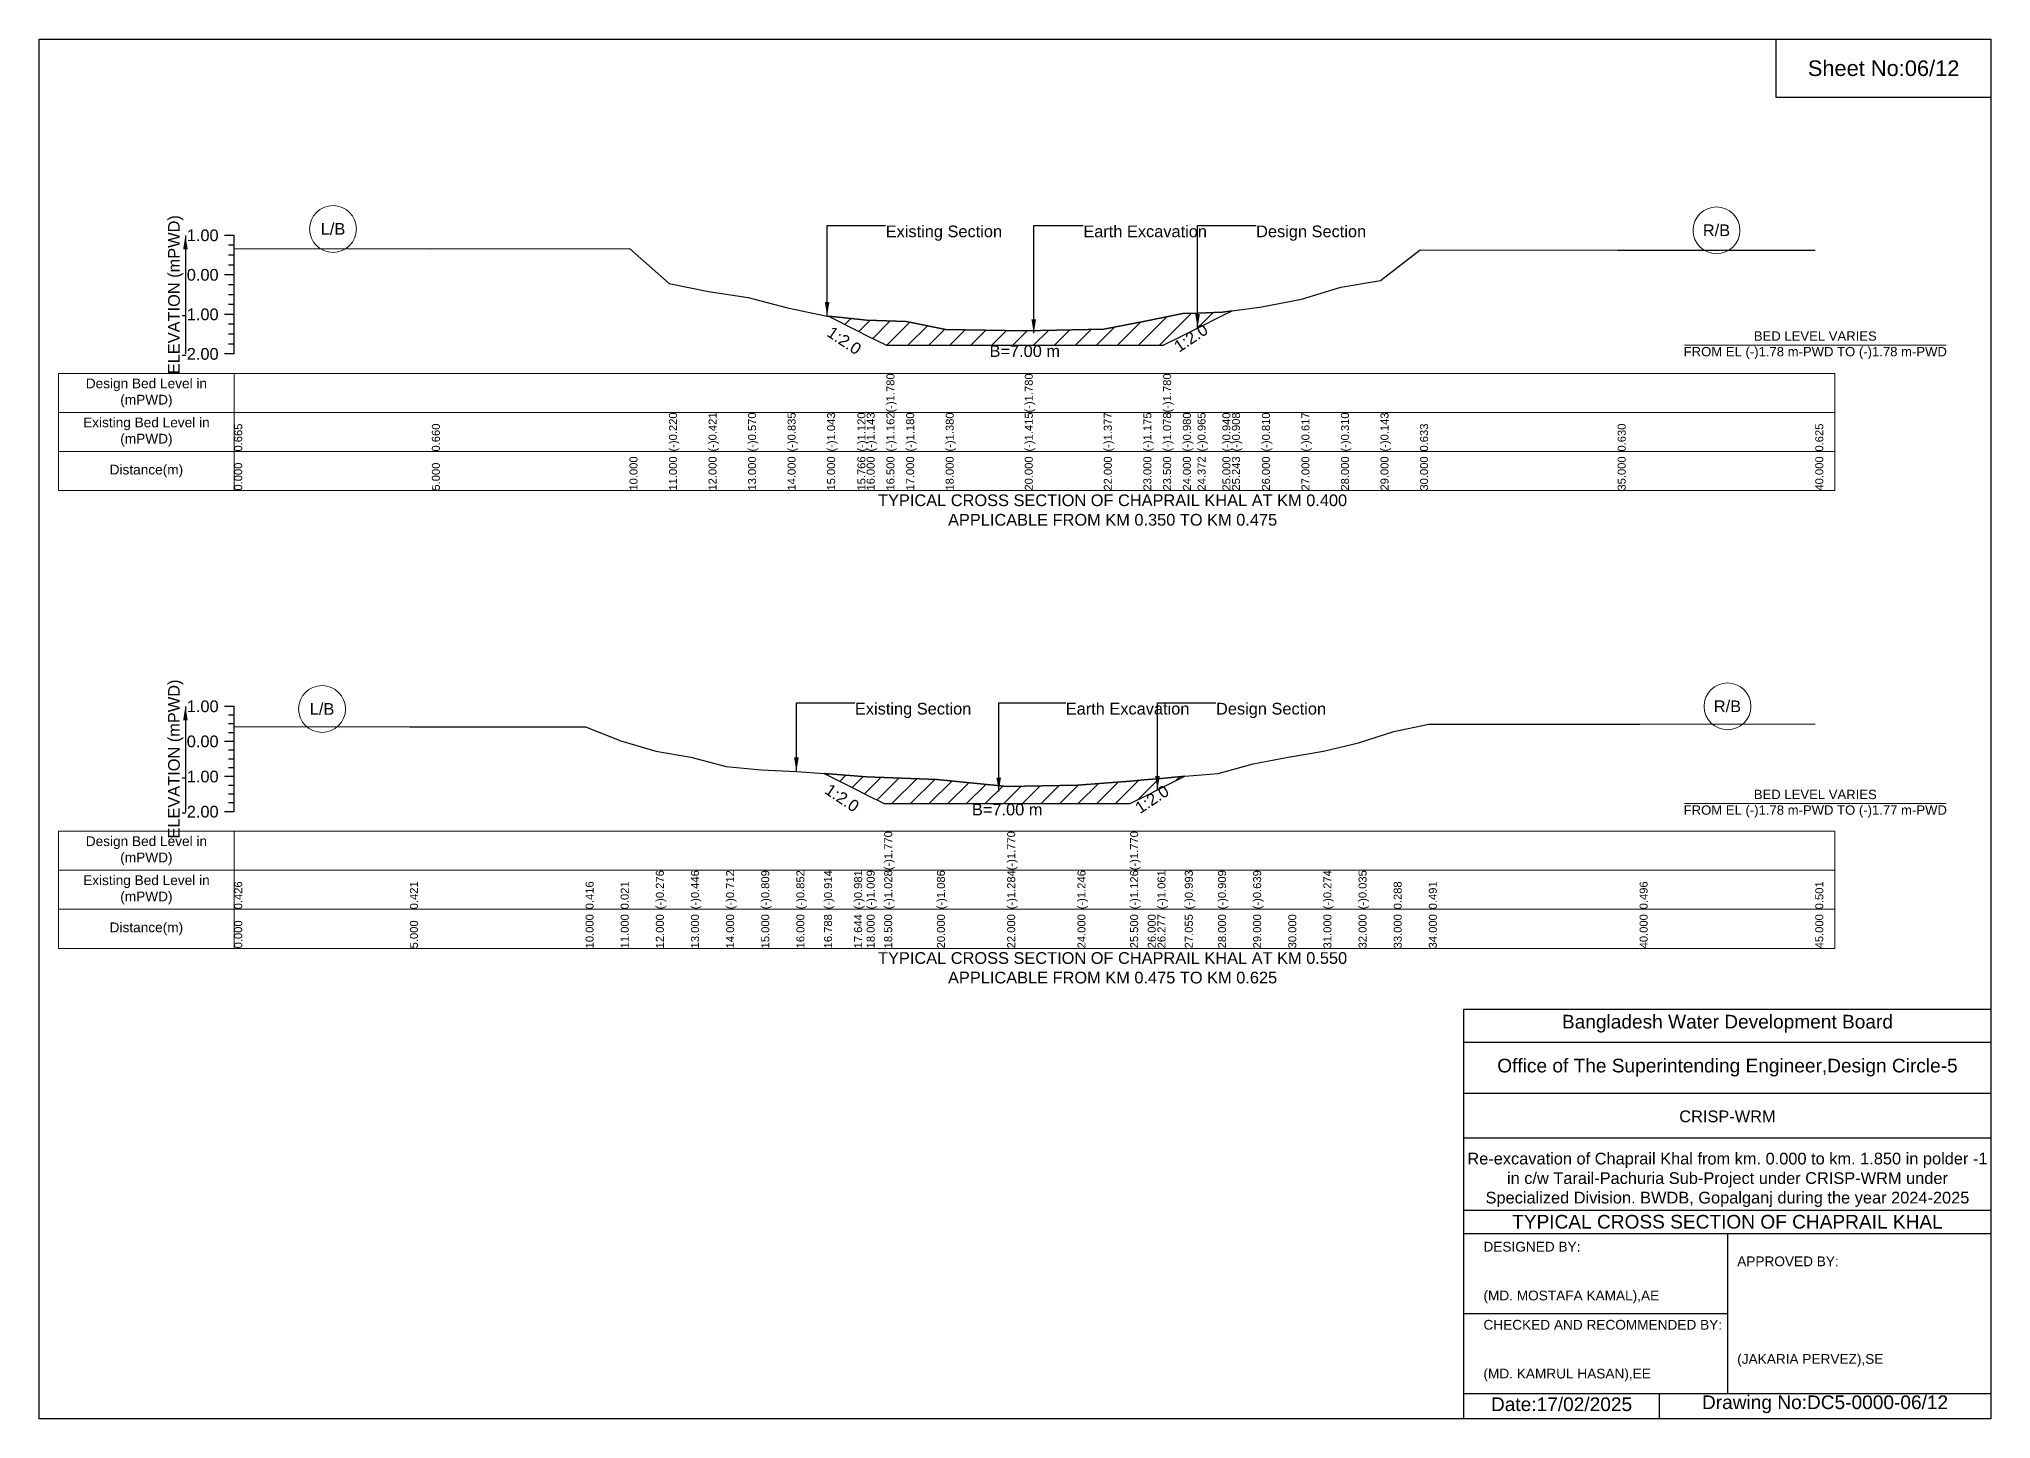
# Model space of a CAD drawing. Header units: inches. Extents: x 91000 to 218000, y -5656 to 0.
# Drawn here: x 150000 to 158000, y -5656 to 0 of the extents above; entities that cross this region are included whole.
import ezdxf

# ---------------------------------------------------------------- set-up
doc = ezdxf.new("R2010")
doc.units = ezdxf.units.IN
doc.header["$LTSCALE"] = 7
doc.header["$MEASUREMENT"] = 0
for name, color, linetype, lineweight in [('Cross section Data Border', 7, 'Continuous', 9), ('Cross Section Labels', 7, 'Continuous', 9), ('Existing_Bed_Level for Xsection', 7, 'Continuous', 25)]:
    doc.layers.add(name, color=color, linetype=linetype, lineweight=lineweight)
doc.styles.get("Standard").update_dxf_attribs({"font": 'arial.ttf'})
doc.dimstyles.get("Standard").update_dxf_attribs({"dimtxt": 0.18, "dimasz": 0.18, "dimexe": 0.18, "dimexo": 0.0625, "dimgap": 0.09, "dimtad": 0, "dimtih": 1, "dimtoh": 1, "dimdec": 4, "dimzin": 0, "dimdsep": 46, "dimtxsty": 'Standard', "dimcen": 0.09, "dimadec": 0, "dimazin": 0, "dimtfac": 1, "dimtdec": 4, "dimtofl": 0, "dimtmove": 0, "dimatfit": 3, "dimfxl": 1, "dimtolj": 1, "dimtzin": 0, "dimarcsym": 0})

msp = doc.modelspace()

# ---------------------------------------------------------------- hatches: boundary and pattern name
at = {"layer": 'Existing_Bed_Level for Xsection'}
h = msp.add_hatch(dxfattribs=at)
h.set_pattern_fill('ANSI31', color=256, scale=486, style=0)
h.paths.add_polyline_path([(153235.3, -1136.3), (153354.1, -1195.7), (153392, -1214.6), (153473, -1255.1), (153554, -1255.1), (153716, -1255.1), (154040, -1255.1), (154364, -1255.1), (154526, -1255.1), (154607, -1255.1), (154688, -1214.6), (154748.2, -1184.5), (154850, -1133.6), (154889.4, -1113.9), (154850, -1119), (154748.2, -1123.1), (154688, -1125.5), (154607, -1141.3), (154526, -1157.1), (154364, -1189.8), (154040, -1196), (153716, -1190.3), (153554, -1157.9), (153473, -1154.9), (153392, -1151.9), (153354.1, -1148.1)])
h = msp.add_hatch(dxfattribs=at)
h.set_pattern_fill('ANSI31', color=256, scale=432, style=0)
h.paths.add_polyline_path([(153217.4, -3010.7), (153340.7, -3072.3), (153392, -3098), (153464, -3134), (153680, -3134), (153968, -3134), (154256, -3134), (154472, -3134), (154544, -3098), (154583.9, -3078), (154695.9, -3022), (154583.9, -3032), (154544, -3035.5), (154472, -3041.2), (154256, -3058.5), (153968, -3064), (153680, -3035.5), (153464, -3027.2), (153392, -3024.4), (153340.7, -3020.4)])

# ---------------------------------------------------------------- linework, layer by layer
for points in [[(150000, 0), (158000, 0), (158000, -5656), (150000, -5656)], [(157120, 0), (158000, 0), (158000, -240), (157120, -240)]]:
    msp.add_lwpolyline(points, close=True)
for points in [[(155840, -5656), (155840, -3976), (158000, -3976)], [(155840, -4112), (158000, -4112)], [(155840, -4320), (158000, -4320)], [(155840, -4504), (158000, -4504)], [(155840, -4800), (158000, -4800)], [(155840, -4896), (158000, -4896)], [(156920, -4896), (156920, -5552)], [(155840, -5224), (156920, -5224)], [(155840, -5552), (158000, -5552)], [(156640, -5552), (156640, -5656)]]:
    msp.add_lwpolyline(points)
at = {"layer": 'Cross section Data Border'}
for points in [[(150080, -1370.8), (157360, -1370.8), (157360, -1850.8), (150080, -1850.8)], [(150080, -3247.1), (157360, -3247.1), (157360, -3727.1), (150080, -3727.1)]]:
    msp.add_lwpolyline(points, close=True, dxfattribs=at)
for points in [[(150800, -1370.8), (150800, -1850.8)], [(150080, -1530.8), (157360, -1530.8)], [(150080, -1690.8), (157360, -1690.8)], [(150800, -3247.1), (150800, -3727.1)], [(150080, -3407.1), (157360, -3407.1)], [(150080, -3567.1), (157360, -3567.1)]]:
    msp.add_lwpolyline(points, dxfattribs=at)
at = {"layer": 'Cross Section Labels'}
for points in [[(156744.2, -1255.1), (157815.8, -1255.1)], [(156744.2, -3134), (157815.8, -3134)]]:
    msp.add_lwpolyline(points, dxfattribs=at)
for centre in [(151205, -778.4), (156875, -784.1), (156920, -2735.3), (151160, -2746.1)]:
    msp.add_circle(centre, 96, dxfattribs=at)
at = {"layer": 'Existing_Bed_Level for Xsection'}
for points in [[(150800, -804.8), (150760, -804.8)], [(150800, -845.3), (150776, -845.3)], [(150800, -1290.8), (150800, -1128.8), (150800, -966.8), (150800, -804.8)], [(150800, -859), (151610, -859.8), (152420, -859), (152582, -1002.4), (152744, -1035), (152906, -1059.1), (153068, -1102), (153230, -1135.7), (153235.3, -1136.3), (153354.1, -1148.1), (153392, -1151.9), (153473, -1154.9), (153473, -1154.9), (153554, -1157.9), (153716, -1190.3), (154040, -1196), (154040, -1196), (154364, -1189.8), (154526, -1157.1), (154607, -1141.3), (154607, -1141.3), (154688, -1125.5), (154748.2, -1123.1), (154850, -1119), (154889.4, -1113.9), (155012, -1098), (155174, -1066.7), (155336, -1017), (155498, -989.9), (155660, -864.2), (156470, -864.7), (157280, -865.5)], [(150800, -885.8), (150776, -885.8)], [(150800, -926.3), (150776, -926.3)], [(150800, -966.8), (150760, -966.8)], [(150800, -1007.3), (150776, -1007.3)], [(150800, -1047.8), (150776, -1047.8)], [(150800, -1088.3), (150776, -1088.3)], [(150800, -1128.8), (150760, -1128.8)], [(150800, -1169.3), (150776, -1169.3)], [(150800, -1209.8), (150776, -1209.8)], [(150800, -1250.3), (150776, -1250.3)], [(150800, -1290.8), (150760, -1290.8)], [(150800, -2735.1), (150760, -2735.1)], [(150800, -2771.1), (150776, -2771.1)], [(150800, -3167.1), (150800, -3023.1), (150800, -2879.1), (150800, -2735.1)], [(150800, -2879.1), (150760, -2879.1)], [(150800, -2807.1), (150776, -2807.1)], [(150800, -2843.1), (150776, -2843.1)], [(150800, -2817.8), (151520, -2818.5), (152240, -2819.2), (152384, -2876.1), (152528, -2918.8), (152672, -2943.3), (152816, -2981.6), (152960, -2995.6), (153104, -3001.8), (153217.4, -3010.7), (153340.7, -3020.4), (153392, -3024.4), (153464, -3027.2), (153464, -3027.2), (153680, -3035.5), (153968, -3064), (153968, -3064), (154256, -3058.5), (154472, -3041.2), (154472, -3041.2), (154544, -3035.5), (154583.9, -3032), (154695.9, -3022), (154832, -3010), (154976, -2971.1), (155120, -2943.3), (155264, -2918.6), (155408, -2884.1), (155552, -2837.6), (155696, -2808.4), (156560, -2807.7), (157280, -2807)], [(150800, -2915.1), (150776, -2915.1)], [(150800, -2951.1), (150776, -2951.1)], [(150800, -3023.1), (150760, -3023.1)], [(150800, -2987.1), (150776, -2987.1)], [(150800, -3059.1), (150776, -3059.1)], [(150800, -3095.1), (150776, -3095.1)], [(150800, -3167.1), (150760, -3167.1)], [(150800, -3131.1), (150776, -3131.1)]]:
    msp.add_lwpolyline(points, dxfattribs=at)
for points in [[(153235.3, -1136.3), (153354.1, -1195.7), (153392, -1214.6), (153473, -1255.1), (153473, -1255.1), (153554, -1255.1), (153716, -1255.1), (154040, -1255.1), (154040, -1255.1), (154364, -1255.1), (154526, -1255.1), (154607, -1255.1), (154607, -1255.1), (154688, -1214.6), (154748.2, -1184.5), (154850, -1133.6), (154889.4, -1113.9), (154889.4, -1113.9), (154889.4, -1113.9), (154850, -1119), (154748.2, -1123.1), (154688, -1125.5), (154607, -1141.3), (154607, -1141.3), (154526, -1157.1), (154364, -1189.8), (154040, -1196), (154040, -1196), (153716, -1190.3), (153554, -1157.9), (153473, -1154.9), (153473, -1154.9), (153392, -1151.9), (153354.1, -1148.1)], [(153217.4, -3010.7), (153340.7, -3072.3), (153392, -3098), (153464, -3134), (153464, -3134), (153680, -3134), (153968, -3134), (153968, -3134), (154256, -3134), (154472, -3134), (154472, -3134), (154544, -3098), (154583.9, -3078), (154695.9, -3022), (154695.9, -3022), (154695.9, -3022), (154583.9, -3032), (154544, -3035.5), (154472, -3041.2), (154472, -3041.2), (154256, -3058.5), (153968, -3064), (153968, -3064), (153680, -3035.5), (153464, -3027.2), (153464, -3027.2), (153392, -3024.4), (153340.7, -3020.4)]]:
    msp.add_lwpolyline(points, close=True, dxfattribs=at)

# ---------------------------------------------------------------- texts
at = {"attachment_point": 5}
for s, insert, char_height in [('Sheet No:06/12', (157560, -120), 64), ('Bangladesh Water Development Board', (156920, -4036), 56), ('Office of The Superintending Engineer,Design Circle-5', (156920, -4216), 56)]:
    msp.add_mtext(s, dxfattribs=dict(at, insert=insert, char_height=char_height))
for s, insert, char_height, width, attachment_point in [('CRISP-WRM', (156920, -4416), 48, 2240, 5), ('Re-excavation of Chaprail Khal from km. 0.000 to km. 1.850 in polder -1  in c/w Tarail-Pachuria Sub-Project under CRISP-WRM under Specialized Division. BWDB, Gopalganj during the year 2024-2025', (156920, -4676), 48, 2160, 5), ('TYPICAL CROSS SECTION OF CHAPRAIL KHAL', (156920, -4848), 56, 2240, 5), ('DESIGNED BY:^J^J^J(MD. MOSTAFA KAMAL),AE', (155920, -5056), 40, 1120, 4), ('APPROVED BY:^J^J^J^J^J^J(JAKARIA PERVEZ),SE', (156960, -5216), 40, 1120, 4), ('CHECKED AND RECOMMENDED BY:^J^J^J(MD. KAMRUL HASAN),EE', (155920, -5376), 40, 1120, 4), ('Date:17/02/2025', (156240, -5596), 56, 1120, 5), ('Drawing No:DC5-0000-06/12', (157320, -5596), 56, 1760, 5)]:
    msp.add_mtext(s, dxfattribs=dict(insert=insert, char_height=char_height, width=width, attachment_point=attachment_point))
at = {"layer": 'Cross section Data Border', "char_height": 40, "width": 640, "attachment_point": 5}
for s, insert in [('Design Bed Level in (mPWD)', (150440, -1450.8)), ('Existing Bed Level in (mPWD)', (150440, -1610.8)), ('Distance(m)', (150440, -1770.8)), ('Design Bed Level in (mPWD)', (150440, -3327.1)), ('Existing Bed Level in (mPWD)', (150440, -3487.1)), ('Distance(m)', (150440, -3647.1))]:
    msp.add_mtext(s, dxfattribs=dict(at, insert=insert))
at = {"layer": 'Cross Section Labels'}
for s, insert, char_height, attachment_point in [('L/B', (151205, -778.4), 48, 5), ('Existing Section', (153470, -764.3), 48, 1), ('Earth Excavation', (154280, -764.3), 48, 1), ('Design Section', (154988.2, -764.3), 48, 1), ('R/B', (156875, -784.1), 48, 5), ('BED LEVEL VARIES ^JFROM EL (-)1.78 m-PWD TO (-)1.78 m-PWD', (157280, -1255.1), 38.4, 5), ('B=7.00 m', (154040, -1255.1), 48, 2), ('TYPICAL CROSS SECTION OF CHAPRAIL KHAL AT KM 0.400^JAPPLICABLE FROM KM 0.350 TO KM 0.475', (154400, -1930.8), 48, 5), ('L/B', (151160, -2746.1), 48, 5), ('Existing Section', (153344, -2720.7), 48, 1), ('Earth Excavation', (154208, -2720.7), 48, 1), ('Design Section', (154823.9, -2720.7), 48, 1), ('R/B', (156920, -2735.3), 48, 5), ('BED LEVEL VARIES ^JFROM EL (-)1.78 m-PWD TO (-)1.77 m-PWD', (157280, -3134), 38.4, 5), ('B=7.00 m', (153968, -3134), 48, 2), ('TYPICAL CROSS SECTION OF CHAPRAIL KHAL AT KM 0.550^JAPPLICABLE FROM KM 0.475 TO KM 0.625', (154400, -3807.1), 48, 5)]:
    msp.add_mtext(s, dxfattribs=dict(at, insert=insert, char_height=char_height, attachment_point=attachment_point))
at = {"layer": 'Cross Section Labels', "char_height": 48, "attachment_point": 2}
for insert, rotation in [((153313.6, -1215.9), 326.30993), ((154707.7, -1204.8), 33.69007), ((153304.7, -3090.3), 326.30993), ((154547.9, -3096), 33.69007)]:
    msp.add_mtext('1:2.0', dxfattribs=dict(at, insert=insert, rotation=rotation))
at = {"layer": 'Existing_Bed_Level for Xsection', "rotation": 90}
for s, insert, char_height, attachment_point in [('ELEVATION (mPWD)', (150560, -1047.8), 48, 5), ('(-)1.780', (153473, -1530.8), 32.8, 1), ('(-)1.780', (154040, -1530.8), 32.8, 1), ('(-)1.780', (154607, -1530.8), 32.8, 1), ('0.665', (150800, -1690.8), 32.8, 1), ('0.660', (151610, -1690.8), 32.8, 1), ('(-)0.220', (152582, -1690.8), 32.8, 1), ('(-)0.421', (152744, -1690.8), 32.8, 1), ('(-)0.570', (152906, -1690.8), 32.8, 1), ('(-)0.835', (153068, -1690.8), 32.8, 1), ('(-)1.043', (153230, -1690.8), 32.8, 1), ('(-)1.120', (153354.1, -1690.8), 32.8, 1), ('(-)1.143', (153392, -1690.8), 32.8, 1), ('(-)1.162', (153473, -1690.8), 32.8, 1), ('(-)1.180', (153554, -1690.8), 32.8, 1), ('(-)1.380', (153716, -1690.8), 32.8, 1), ('(-)1.415', (154040, -1690.8), 32.8, 1), ('(-)1.377', (154364, -1690.8), 32.8, 1), ('(-)1.175', (154526, -1690.8), 32.8, 1), ('(-)1.078', (154607, -1690.8), 32.8, 1), ('(-)0.980', (154688, -1690.8), 32.8, 1), ('(-)0.965', (154748.2, -1690.8), 32.8, 1), ('(-)0.940', (154850, -1690.8), 32.8, 1), ('(-)0.908', (154889.4, -1690.8), 32.8, 1), ('(-)0.810', (155012, -1690.8), 32.8, 1), ('(-)0.617', (155174, -1690.8), 32.8, 1), ('(-)0.310', (155336, -1690.8), 32.8, 1), ('(-)0.143', (155498, -1690.8), 32.8, 1), ('0.633', (155660, -1690.8), 32.8, 1), ('0.630', (156470, -1690.8), 32.8, 1), ('0.625', (157280, -1690.8), 32.8, 1), ('0.000', (150800, -1850.8), 32.8, 1), ('5.000', (151610, -1850.8), 32.8, 1), ('10.000', (152420, -1850.8), 32.8, 1), ('11.000', (152582, -1850.8), 32.8, 1), ('12.000', (152744, -1850.8), 32.8, 1), ('13.000', (152906, -1850.8), 32.8, 1), ('14.000', (153068, -1850.8), 32.8, 1), ('15.000', (153230, -1850.8), 32.8, 1), ('15.766', (153354.1, -1850.8), 32.8, 1), ('16.000', (153392, -1850.8), 32.8, 1), ('16.500', (153473, -1850.8), 32.8, 1), ('17.000', (153554, -1850.8), 32.8, 1), ('18.000', (153716, -1850.8), 32.8, 1), ('20.000', (154040, -1850.8), 32.8, 1), ('22.000', (154364, -1850.8), 32.8, 1), ('23.000', (154526, -1850.8), 32.8, 1), ('23.500', (154607, -1850.8), 32.8, 1), ('24.000', (154688, -1850.8), 32.8, 1), ('24.372', (154748.2, -1850.8), 32.8, 1), ('25.000', (154850, -1850.8), 32.8, 1), ('25.243', (154889.4, -1850.8), 32.8, 1), ('26.000', (155012, -1850.8), 32.8, 1), ('27.000', (155174, -1850.8), 32.8, 1), ('28.000', (155336, -1850.8), 32.8, 1), ('29.000', (155498, -1850.8), 32.8, 1), ('30.000', (155660, -1850.8), 32.8, 1), ('35.000', (156470, -1850.8), 32.8, 1), ('40.000', (157280, -1850.8), 32.8, 1), ('ELEVATION (mPWD)', (150560, -2951.1), 48, 5), ('(-)1.770', (153464, -3407.1), 32.8, 1), ('(-)1.770', (153968, -3407.1), 32.8, 1), ('(-)1.770', (154472, -3407.1), 32.8, 1), ('(-)0.276', (152528, -3567.1), 32.8, 1), ('(-)0.446', (152672, -3567.1), 32.8, 1), ('(-)0.712', (152816, -3567.1), 32.8, 1), ('(-)0.809', (152960, -3567.1), 32.8, 1), ('(-)0.852', (153104, -3567.1), 32.8, 1), ('(-)0.914', (153217.4, -3567.1), 32.8, 1), ('(-)0.981', (153340.7, -3567.1), 32.8, 1), ('(-)1.009', (153392, -3567.1), 32.8, 1), ('(-)1.028', (153464, -3567.1), 32.8, 1), ('(-)1.086', (153680, -3567.1), 32.8, 1), ('(-)1.284', (153968, -3567.1), 32.8, 1), ('(-)1.246', (154256, -3567.1), 32.8, 1), ('(-)1.126', (154472, -3567.1), 32.8, 1), ('(-)1.061', (154583.9, -3567.1), 32.8, 1), ('(-)0.993', (154695.9, -3567.1), 32.8, 1), ('(-)0.909', (154832, -3567.1), 32.8, 1), ('(-)0.639', (154976, -3567.1), 32.8, 1), ('(-)0.274', (155264, -3567.1), 32.8, 1), ('(-)0.035', (155408, -3567.1), 32.8, 1), ('0.426', (150800, -3567.1), 32.8, 1), ('0.421', (151520, -3567.1), 32.8, 1), ('0.416', (152240, -3567.1), 32.8, 1), ('0.021', (152384, -3567.1), 32.8, 1), ('0.288', (155552, -3567.1), 32.8, 1), ('0.491', (155696, -3567.1), 32.8, 1), ('0.496', (156560, -3567.1), 32.8, 1), ('0.501', (157280, -3567.1), 32.8, 1), ('10.000', (152240, -3727.1), 32.8, 1), ('11.000', (152384, -3727.1), 32.8, 1), ('12.000', (152528, -3727.1), 32.8, 1), ('13.000', (152672, -3727.1), 32.8, 1), ('14.000', (152816, -3727.1), 32.8, 1), ('15.000', (152960, -3727.1), 32.8, 1), ('16.000', (153104, -3727.1), 32.8, 1), ('16.788', (153217.4, -3727.1), 32.8, 1), ('17.644', (153340.7, -3727.1), 32.8, 1), ('18.000', (153392, -3727.1), 32.8, 1), ('18.500', (153464, -3727.1), 32.8, 1), ('20.000', (153680, -3727.1), 32.8, 1), ('22.000', (153968, -3727.1), 32.8, 1), ('24.000', (154256, -3727.1), 32.8, 1), ('25.500', (154472, -3727.1), 32.8, 1), ('26.000', (154544, -3727.1), 32.8, 1), ('26.277', (154583.9, -3727.1), 32.8, 1), ('27.055', (154695.9, -3727.1), 32.8, 1), ('28.000', (154832, -3727.1), 32.8, 1), ('29.000', (154976, -3727.1), 32.8, 1), ('30.000', (155120, -3727.1), 32.8, 1), ('31.000', (155264, -3727.1), 32.8, 1), ('32.000', (155408, -3727.1), 32.8, 1), ('33.000', (155552, -3727.1), 32.8, 1), ('34.000', (155696, -3727.1), 32.8, 1), ('40.000', (156560, -3727.1), 32.8, 1), ('45.000', (157280, -3727.1), 32.8, 1), ('0.000', (150800, -3727.1), 32.8, 1), ('5.000', (151520, -3727.1), 32.8, 1)]:
    msp.add_mtext(s, dxfattribs=dict(at, insert=insert, char_height=char_height, attachment_point=attachment_point))
at = {"layer": 'Existing_Bed_Level for Xsection', "char_height": 48, "attachment_point": 6}
for s, insert in [('1.00', (150736, -804.8)), ('0.00', (150736, -966.8)), ('-1.00', (150736, -1128.8)), ('-2.00', (150736, -1290.8)), ('1.00', (150736, -2735.1)), ('0.00', (150736, -2879.1)), ('-1.00', (150736, -3023.1)), ('-2.00', (150736, -3167.1))]:
    msp.add_mtext(s, dxfattribs=dict(at, insert=insert))

# ---------------------------------------------------------------- leaders
at = {"layer": 'Cross Section Labels', "annotation_type": 0, "has_hookline": 1, "hookline_direction": 0}
for points, text_width in [([(153230, -1135.7), (153230, -764.3), (153469.9, -764.3)], 467.2), ([(154076.9, -1206), (154076.9, -764.3), (154279.9, -764.3)], 497), ([(154748.2, -1184.5), (154748.2, -764.3), (154988.1, -764.3)], 441.2), ([(153104, -3001.8), (153104, -2720.7), (153343.9, -2720.7)], 467.2), ([(153933.3, -3084.5), (153933.3, -2720.7), (154207.9, -2720.7)], 497), ([(154583.9, -3078), (154583.9, -2720.7), (154823.8, -2720.7)], 441.2)]:
    msp.add_leader(points, dimstyle='Standard', override={"dimasz": 57.6}, dxfattribs=dict(at, text_width=text_width))
at = {"layer": 'Existing_Bed_Level for Xsection'}
for points in [[(150600, -804.8), (150600, -1290.8)], [(150600, -2735.1), (150600, -3167.1)]]:
    msp.add_leader(points, dimstyle='Standard', override={"dimasz": 57.6}, dxfattribs=at)

doc.saveas('drawing.dxf')
